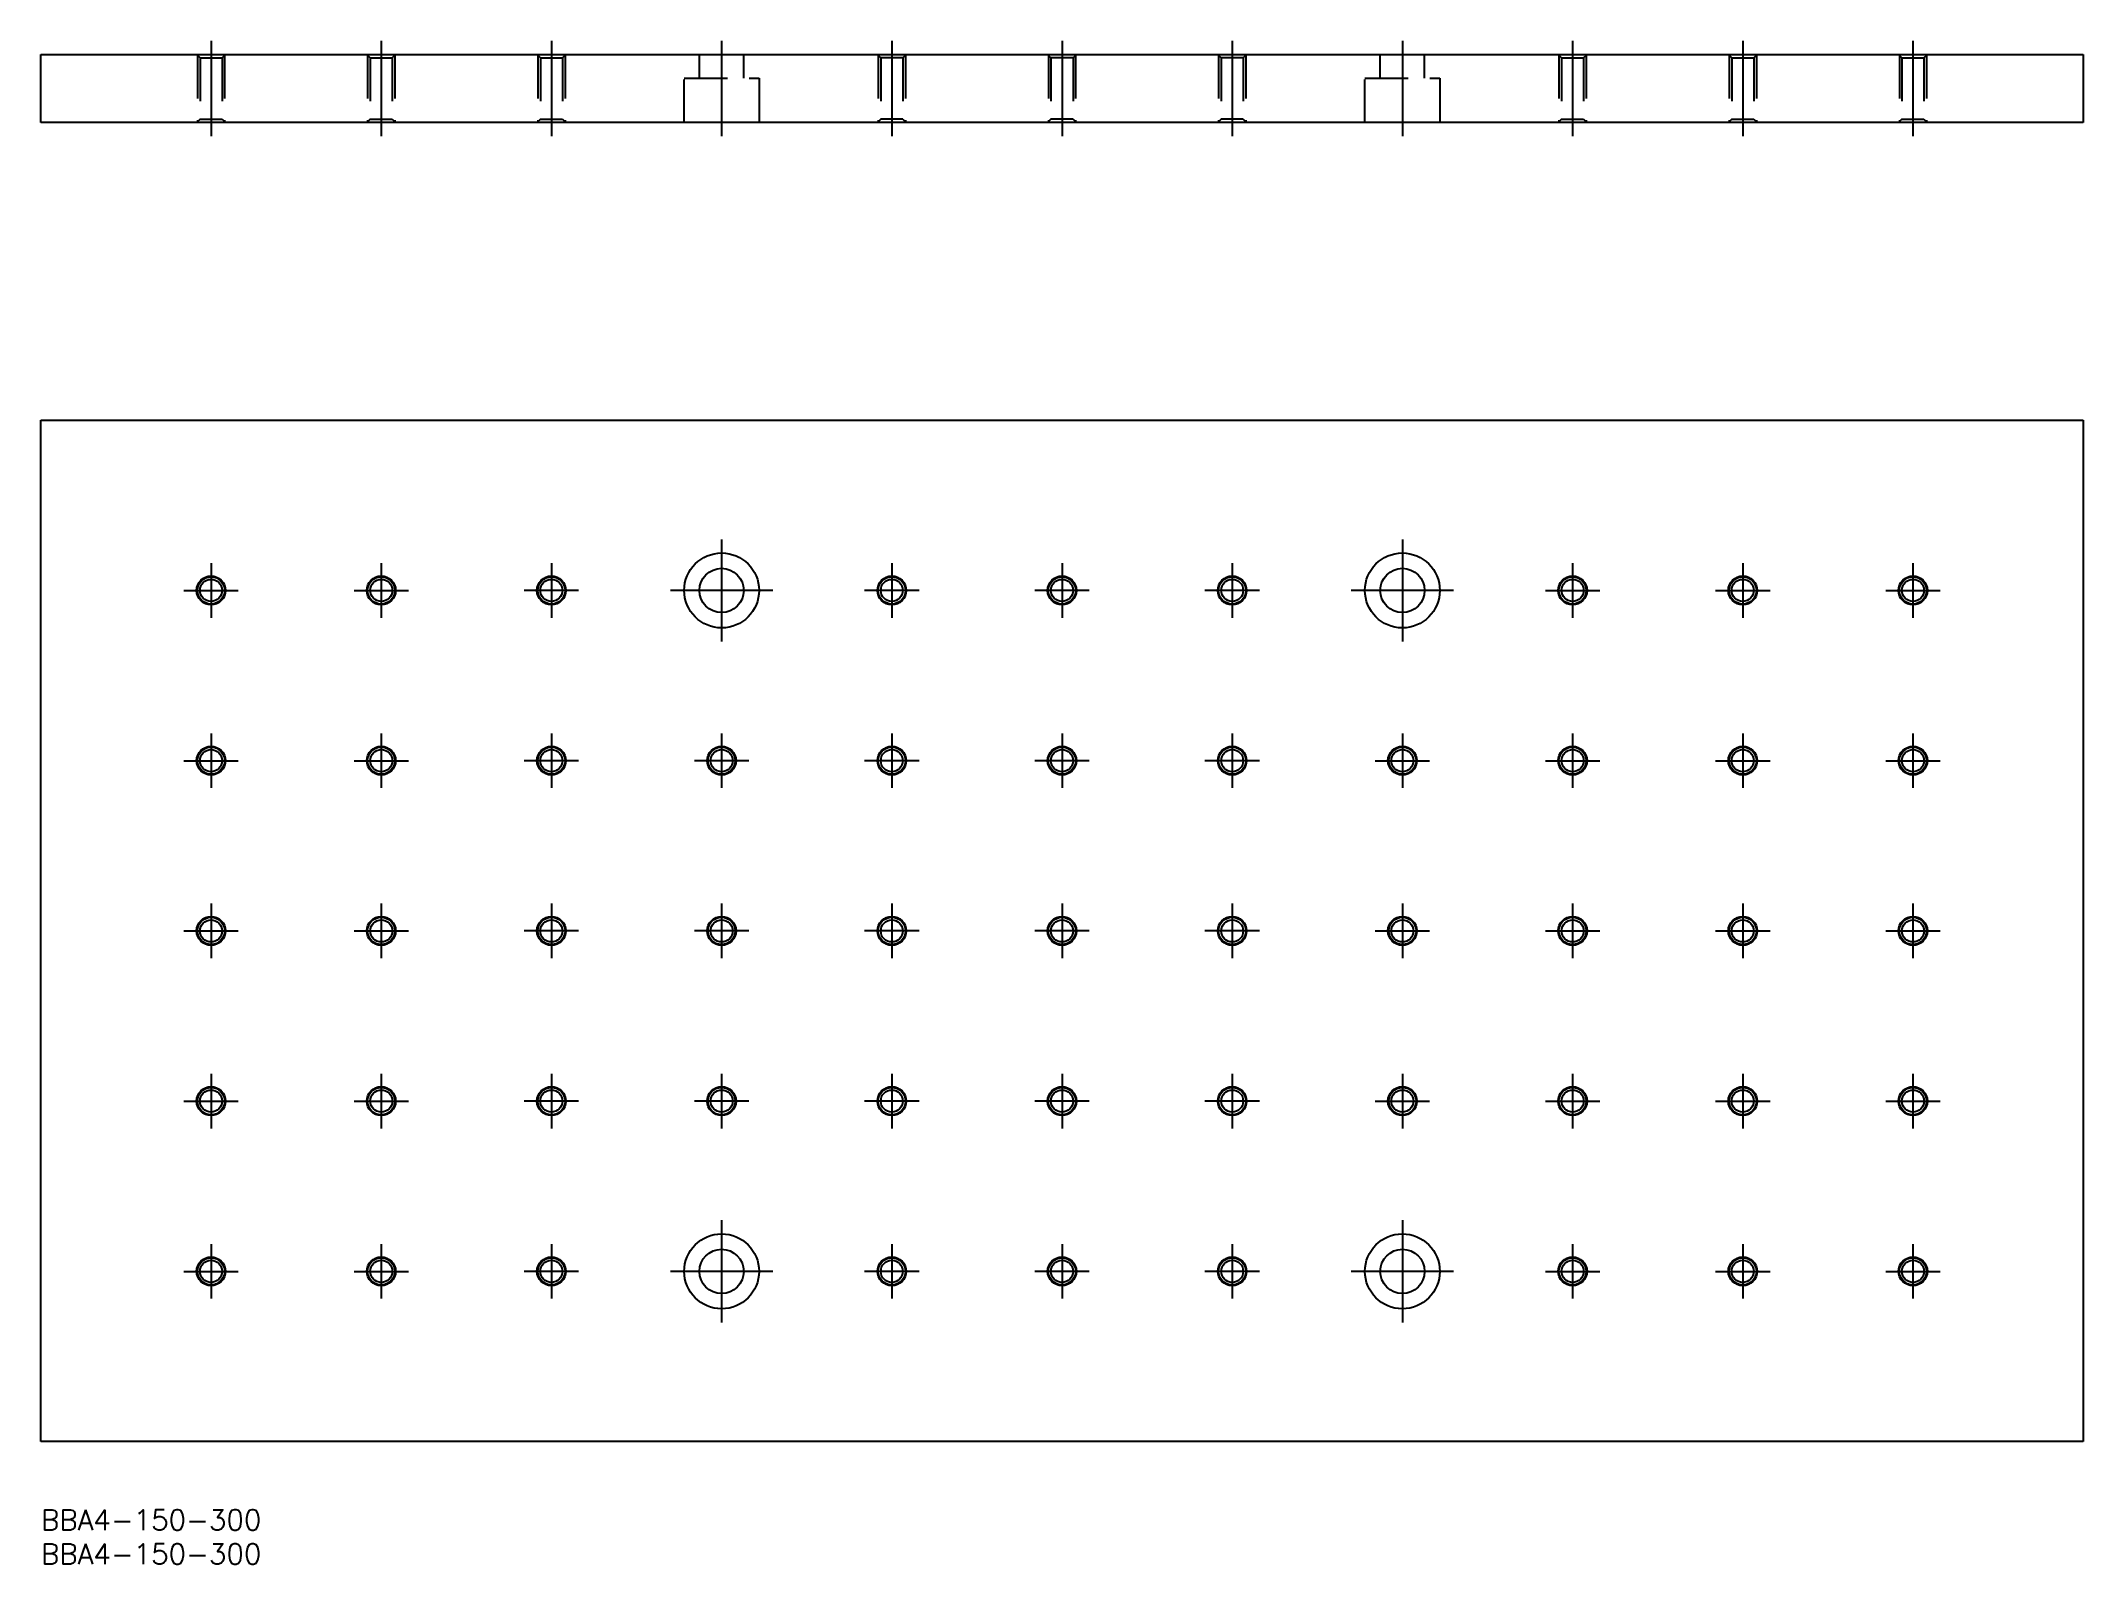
# Model space of a CAD drawing. Extents: x 0 to 300, y -8 to 216.
import ezdxf

# ---------------------------------------------------------------- set-up
doc = ezdxf.new("R2010")
doc.units = 0
doc.header["$LTSCALE"] = 0.5
doc.linetypes.add('CENTER', pattern=[50.8, 31.75, -6.35, 6.35, -6.35])
doc.linetypes.add('DASHED', pattern=[19.05, 12.7, -6.35])
for name, color, linetype in [('MSM_CENTER', 1, 'CENTER'), ('MSM_CONTINUOUS', 7, 'CONTINUOUS'), ('MSM_DASHED', 4, 'DASHED'), ('MSM_NARROW', 5, 'CONTINUOUS'), ('MSM_PART_NUMBER', 7, 'CONTINUOUS')]:
    doc.layers.add(name, color=color, linetype=linetype)
doc.styles.get("Standard").update_dxf_attribs({"font": 'txt.shx', "height": 3, "bigfont": 'bigfont.shx'})

# ---------------------------------------------------------------- blocks, each defined once
blk = doc.blocks.new('*U9')
at = {"layer": 'MSM_PART_NUMBER'}
blk.add_text('BBA4-150-300', height=3, dxfattribs=at).set_placement((0, -3))
blk = doc.blocks.new('*U10')
at = {"layer": 'MSM_PART_NUMBER'}
blk.add_text('BBA4-150-300', height=3, dxfattribs=at).set_placement((0, -8))

msp = doc.modelspace()

# ---------------------------------------------------------------- linework, layer by layer
at = {"layer": 'MSM_CENTER'}
for p, q in [((25, 215.71), (25, 201.71)), ((50, 215.71), (50, 201.71)), ((75, 215.71), (75, 201.71)), ((100, 215.71), (100, 201.71)), ((125, 215.71), (125, 201.71)), ((150, 215.71), (150, 201.71)), ((175, 215.71), (175, 201.71)), ((200, 215.71), (200, 201.71)), ((225, 215.71), (225, 201.71)), ((250, 215.71), (250, 201.71)), ((275, 215.71), (275, 201.71)), ((100, 142.5), (100, 127.5)), ((200, 142.5), (200, 127.5)), ((25, 139), (25, 131)), ((50, 139), (50, 131)), ((75, 139), (75, 131)), ((125, 139), (125, 131)), ((150, 139), (150, 131)), ((175, 139), (175, 131)), ((225, 139), (225, 131)), ((250, 139), (250, 131)), ((275, 139), (275, 131)), ((21, 135), (29, 135)), ((46, 135), (54, 135)), ((79, 135), (71, 135)), ((107.5, 135), (92.5, 135)), ((129, 135), (121, 135)), ((207.5, 135), (192.5, 135)), ((221, 135), (229, 135)), ((246, 135), (254, 135)), ((271, 135), (279, 135)), ((154, 135), (146, 135)), ((179, 135), (171, 135)), ((25, 114), (25, 106)), ((50, 114), (50, 106)), ((75, 114), (75, 106)), ((100, 114), (100, 106)), ((125, 114), (125, 106)), ((200, 114), (200, 106)), ((225, 114), (225, 106)), ((250, 114), (250, 106)), ((275, 114), (275, 106)), ((150, 114), (150, 106)), ((175, 114), (175, 106)), ((21, 110), (29, 110)), ((46, 110), (54, 110)), ((79, 110), (71, 110)), ((104, 110), (96, 110)), ((129, 110), (121, 110)), ((154, 110), (146, 110)), ((179, 110), (171, 110)), ((196, 110), (204, 110)), ((221, 110), (229, 110)), ((246, 110), (254, 110)), ((271, 110), (279, 110)), ((25, 89), (25, 81)), ((50, 89), (50, 81)), ((75, 89), (75, 81)), ((100, 89), (100, 81)), ((125, 89), (125, 81)), ((150, 89), (150, 81)), ((175, 89), (175, 81)), ((200, 89), (200, 81)), ((225, 89), (225, 81)), ((250, 89), (250, 81)), ((275, 89), (275, 81)), ((21, 85), (29, 85)), ((46, 85), (54, 85)), ((79, 85), (71, 85)), ((104, 85), (96, 85)), ((129, 85), (121, 85)), ((154, 85), (146, 85)), ((179, 85), (171, 85)), ((196, 85), (204, 85)), ((221, 85), (229, 85)), ((246, 85), (254, 85)), ((271, 85), (279, 85)), ((25, 64), (25, 56)), ((50, 64), (50, 56)), ((75, 64), (75, 56)), ((100, 64), (100, 56)), ((125, 64), (125, 56)), ((150, 64), (150, 56)), ((175, 64), (175, 56)), ((200, 64), (200, 56)), ((225, 64), (225, 56)), ((250, 64), (250, 56)), ((275, 64), (275, 56)), ((196, 60), (204, 60)), ((221, 60), (229, 60)), ((246, 60), (254, 60)), ((271, 60), (279, 60)), ((21, 60), (29, 60)), ((46, 60), (54, 60)), ((79, 60), (71, 60)), ((104, 60), (96, 60)), ((129, 60), (121, 60)), ((154, 60), (146, 60)), ((179, 60), (171, 60)), ((100, 42.5), (100, 27.5)), ((200, 42.5), (200, 27.5)), ((225, 39), (225, 31)), ((250, 39), (250, 31)), ((275, 39), (275, 31)), ((25, 39), (25, 31)), ((50, 39), (50, 31)), ((75, 39), (75, 31)), ((125, 39), (125, 31)), ((150, 39), (150, 31)), ((175, 39), (175, 31)), ((21, 35), (29, 35)), ((46, 35), (54, 35)), ((79, 35), (71, 35)), ((107.5, 35), (92.5, 35)), ((129, 35), (121, 35)), ((154, 35), (146, 35)), ((179, 35), (171, 35)), ((207.5, 35), (192.5, 35)), ((221, 35), (229, 35)), ((246, 35), (254, 35)), ((271, 35), (279, 35))]:
    msp.add_line(p, q, dxfattribs=at)
at = {"layer": 'MSM_CONTINUOUS'}
for p, q in [((0, 213.71), (300, 213.71)), ((0, 203.71), (0, 213.71)), ((300, 213.71), (300, 203.71)), ((300, 203.71), (0, 203.71)), ((0, 10), (0, 160)), ((0, 160), (300, 160)), ((300, 160), (300, 10)), ((300, 10), (0, 10))]:
    msp.add_line(p, q, dxfattribs=at)
for centre, radius in [((100, 135), 5.5), ((100, 135), 3.25), ((200, 135), 5.5), ((200, 135), 3.25), ((25, 135), 2.12), ((25, 135), 1.62), ((50, 135), 2.12), ((50, 135), 1.62), ((75, 135), 2.12), ((75, 135), 1.62), ((125, 135), 2.12), ((125, 135), 1.62), ((150, 135), 2.12), ((150, 135), 1.62), ((175, 135), 2.12), ((175, 135), 1.62), ((225, 135), 2.12), ((225, 135), 1.62), ((250, 135), 2.12), ((250, 135), 1.62), ((275, 135), 2.12), ((275, 135), 1.62), ((25, 110), 2.12), ((25, 110), 1.62), ((50, 110), 2.12), ((50, 110), 1.62), ((75, 110), 2.12), ((75, 110), 1.62), ((100, 110), 2.12), ((100, 110), 1.62), ((125, 110), 2.12), ((125, 110), 1.62), ((150, 110), 2.12), ((150, 110), 1.62), ((175, 110), 2.12), ((175, 110), 1.62), ((200, 110), 2.12), ((200, 110), 1.62), ((225, 110), 2.12), ((225, 110), 1.62), ((250, 110), 2.12), ((250, 110), 1.62), ((275, 110), 2.12), ((275, 110), 1.62), ((25, 85), 2.12), ((50, 85), 2.12), ((75, 85), 2.12), ((100, 85), 2.12), ((125, 85), 2.12), ((150, 85), 2.12), ((175, 85), 2.12), ((200, 85), 2.12), ((225, 85), 2.12), ((250, 85), 2.12), ((275, 85), 2.12), ((25, 85), 1.62), ((50, 85), 1.62), ((75, 85), 1.62), ((100, 85), 1.62), ((125, 85), 1.62), ((150, 85), 1.62), ((175, 85), 1.62), ((200, 85), 1.62), ((225, 85), 1.62), ((250, 85), 1.62), ((275, 85), 1.62), ((25, 60), 2.12), ((25, 60), 1.62), ((50, 60), 2.12), ((50, 60), 1.62), ((75, 60), 2.12), ((75, 60), 1.62), ((100, 60), 2.12), ((100, 60), 1.62), ((125, 60), 2.12), ((125, 60), 1.62), ((150, 60), 2.12), ((150, 60), 1.62), ((175, 60), 2.12), ((175, 60), 1.62), ((200, 60), 2.12), ((200, 60), 1.62), ((225, 60), 2.12), ((225, 60), 1.62), ((250, 60), 2.12), ((250, 60), 1.62), ((275, 60), 2.12), ((275, 60), 1.62), ((100, 35), 5.5), ((200, 35), 5.5), ((25, 35), 2.12), ((25, 35), 1.62), ((50, 35), 2.12), ((50, 35), 1.62), ((75, 35), 2.12), ((75, 35), 1.62), ((100, 35), 3.25), ((125, 35), 2.12), ((125, 35), 1.62), ((150, 35), 2.12), ((150, 35), 1.62), ((175, 35), 2.12), ((175, 35), 1.62), ((200, 35), 3.25), ((225, 35), 2.12), ((225, 35), 1.62), ((250, 35), 2.12), ((250, 35), 1.62), ((275, 35), 2.12), ((275, 35), 1.62)]:
    msp.add_circle(centre, radius, dxfattribs=at)
at = {"layer": 'MSM_DASHED'}
for p, q in [((23.38, 213.21), (22.88, 213.71)), ((23, 213.59), (23, 203.83)), ((23.38, 213.21), (26.62, 213.21)), ((23.38, 213.21), (23.38, 204.21)), ((26.62, 213.21), (27.12, 213.71)), ((26.62, 213.21), (26.62, 204.21)), ((27, 213.59), (27, 203.83)), ((48.38, 213.21), (47.88, 213.71)), ((48, 213.59), (48, 203.83)), ((48.38, 213.21), (51.62, 213.21)), ((48.38, 213.21), (48.38, 204.21)), ((51.62, 213.21), (52.12, 213.71)), ((51.62, 213.21), (51.62, 204.21)), ((52, 213.59), (52, 203.83)), ((73.38, 213.21), (72.88, 213.71)), ((73, 213.59), (73, 203.83)), ((73.38, 213.21), (76.62, 213.21)), ((73.38, 213.21), (73.38, 204.21)), ((76.62, 213.21), (77.12, 213.71)), ((76.62, 213.21), (76.62, 204.21)), ((77, 213.59), (77, 203.83)), ((96.75, 210.21), (96.75, 213.71)), ((103.25, 210.21), (103.25, 213.71)), ((123.38, 213.21), (122.88, 213.71)), ((123, 213.59), (123, 203.83)), ((126.62, 213.21), (123.38, 213.21)), ((123.38, 213.21), (123.38, 204.21)), ((126.62, 213.21), (127.12, 213.71)), ((126.62, 213.21), (126.62, 204.21)), ((127, 213.59), (127, 203.83)), ((148.38, 213.21), (147.88, 213.71)), ((148, 213.59), (148, 203.83)), ((151.62, 213.21), (148.38, 213.21)), ((148.38, 213.21), (148.38, 204.21)), ((151.62, 213.21), (152.12, 213.71)), ((151.62, 213.21), (151.62, 204.21)), ((152, 213.59), (152, 203.83)), ((173.38, 213.21), (172.88, 213.71)), ((173, 213.59), (173, 203.83)), ((176.62, 213.21), (173.38, 213.21)), ((173.38, 213.21), (173.38, 204.21)), ((176.62, 213.21), (177.12, 213.71)), ((176.62, 213.21), (176.62, 204.21)), ((177, 213.59), (177, 203.83)), ((196.75, 210.21), (196.75, 213.71)), ((203.25, 210.21), (203.25, 213.71)), ((223.38, 213.21), (222.88, 213.71)), ((223, 213.59), (223, 203.83)), ((223.38, 213.21), (226.62, 213.21)), ((223.38, 213.21), (223.38, 204.21)), ((226.62, 213.21), (227.12, 213.71)), ((226.62, 213.21), (226.62, 204.21)), ((227, 213.59), (227, 203.83)), ((248.38, 213.21), (247.88, 213.71)), ((248, 213.59), (248, 203.83)), ((248.38, 213.21), (251.62, 213.21)), ((248.38, 213.21), (248.38, 204.21)), ((251.62, 213.21), (252.12, 213.71)), ((251.62, 213.21), (251.62, 204.21)), ((252, 213.59), (252, 203.83)), ((273.38, 213.21), (272.88, 213.71)), ((273, 213.59), (273, 203.83)), ((273.38, 213.21), (276.62, 213.21)), ((273.38, 213.21), (273.38, 204.21)), ((276.62, 213.21), (277.12, 213.71)), ((276.62, 213.21), (276.62, 204.21)), ((277, 213.59), (277, 203.83)), ((94.5, 203.71), (94.5, 210.21)), ((94.5, 210.21), (105.5, 210.21)), ((105.5, 210.21), (105.5, 203.71)), ((194.5, 203.71), (194.5, 210.21)), ((194.5, 210.21), (205.5, 210.21)), ((205.5, 210.21), (205.5, 203.71)), ((23.38, 204.21), (22.88, 203.71)), ((23.38, 204.21), (26.62, 204.21)), ((26.62, 204.21), (27.12, 203.71)), ((48.38, 204.21), (47.88, 203.71)), ((48.38, 204.21), (51.62, 204.21)), ((51.62, 204.21), (52.12, 203.71)), ((73.38, 204.21), (72.88, 203.71)), ((73.38, 204.21), (76.62, 204.21)), ((76.62, 204.21), (77.12, 203.71)), ((123.38, 204.21), (122.88, 203.71)), ((126.62, 204.21), (123.38, 204.21)), ((126.62, 204.21), (127.12, 203.71)), ((148.38, 204.21), (147.88, 203.71)), ((151.62, 204.21), (148.38, 204.21)), ((151.62, 204.21), (152.12, 203.71)), ((173.38, 204.21), (172.88, 203.71)), ((176.62, 204.21), (173.38, 204.21)), ((176.62, 204.21), (177.12, 203.71)), ((223.38, 204.21), (222.88, 203.71)), ((223.38, 204.21), (226.62, 204.21)), ((226.62, 204.21), (227.12, 203.71)), ((248.38, 204.21), (247.88, 203.71)), ((248.38, 204.21), (251.62, 204.21)), ((251.62, 204.21), (252.12, 203.71)), ((273.38, 204.21), (272.88, 203.71)), ((273.38, 204.21), (276.62, 204.21)), ((276.62, 204.21), (277.12, 203.71))]:
    msp.add_line(p, q, dxfattribs=at)
at = {"layer": 'MSM_NARROW'}
for centre in [(25, 135), (50, 135), (75, 135), (125, 135), (150, 135), (175, 135), (225, 135), (250, 135), (275, 135), (25, 110), (50, 110), (75, 110), (100, 110), (125, 110), (150, 110), (175, 110), (200, 110), (225, 110), (250, 110), (275, 110), (25, 85), (75, 85), (125, 85), (200, 85), (225, 85), (250, 85), (275, 85), (50, 85), (100, 85), (150, 85), (175, 85), (25, 60), (50, 60), (75, 60), (100, 60), (125, 60), (150, 60), (175, 60), (200, 60), (225, 60), (250, 60), (275, 60), (25, 35), (50, 35), (75, 35), (125, 35), (150, 35), (175, 35), (225, 35), (250, 35), (275, 35)]:
    msp.add_circle(centre, 2, dxfattribs=at)

# ---------------------------------------------------------------- block references
at = {"layer": 'MSM_CONTINUOUS'}
for name in ['*U9', '*U10']:
    msp.add_blockref(name, (0, 0), dxfattribs=at)

doc.saveas('drawing.dxf')
